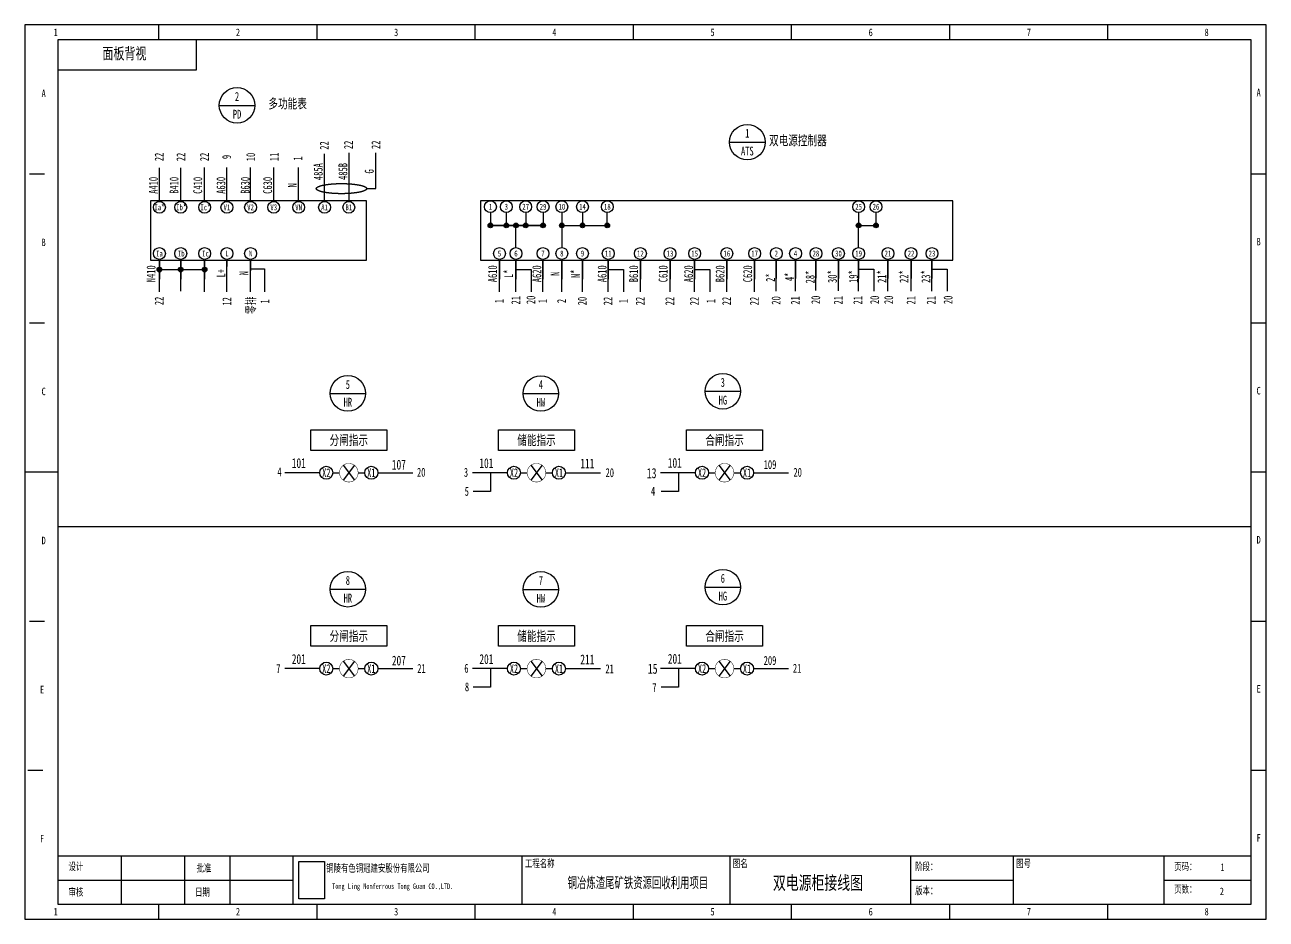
# Model space of a CAD drawing. Header units: millimetres. Extents: x 401220 to 2750366, y -101310 to 943175.
# Drawn here: x 1247990 to 1312355, y 174653 to 221053 of the extents above; entities that cross this region are included whole.
import ezdxf
from ezdxf.enums import TextEntityAlignment as Align

# ---------------------------------------------------------------- set-up
doc = ezdxf.new("R2010")
doc.units = ezdxf.units.MM
doc.linetypes.add('事故照明', pattern=[800, 600, 0, -200, 0])
doc.layers.add('SW', color=8, linetype='Continuous', lineweight=20)
doc.styles.add('IDQSTYLE', font='NSimSun.ttf', dxfattribs={"width": 0.7})
doc.styles.add('标准', font='NSimSun.ttf', dxfattribs={"width": 0.667})

msp = doc.modelspace()

# ---------------------------------------------------------------- hatches: boundary and pattern name
h = msp.add_hatch(color=256)
h.dxf.hatch_style = 1
h.paths.add_polyline_path([(1272252.14255, 210646.74293, 0.4142135624), (1272131.80519, 210767.08029), (1272131.80519, 210526.40557, 0.4142135624)])
h.paths.add_polyline_path([(1272131.80519, 210767.08029, 0.4142135624), (1272011.46783, 210646.74293, 0.4142135624), (1272131.80519, 210526.40557)])
h = msp.add_hatch(color=256)
h.dxf.hatch_style = 1
h.paths.add_polyline_path([(1273075.51944, 210646.74293, 0.4142135624), (1272955.18208, 210767.08029), (1272955.18208, 210526.40557, 0.4142135624)])
h.paths.add_polyline_path([(1272955.18208, 210767.08029, 0.4142135624), (1272834.84472, 210646.74293, 0.4142135624), (1272955.18208, 210526.40557)])
h = msp.add_hatch(color=256)
h.dxf.hatch_style = 1
h.paths.add_polyline_path([(1273575.9041, 210646.74293, 0.4142135624), (1273455.56674, 210767.08029), (1273455.56674, 210526.40557, 0.4142135624)])
h.paths.add_polyline_path([(1273455.56674, 210767.08029, 0.4142135624), (1273335.22938, 210646.74293, 0.4142135624), (1273455.56674, 210526.40557)])
h = msp.add_hatch(color=256)
h.dxf.hatch_style = 1
h.paths.add_polyline_path([(1274080.65089, 210646.74293, 0.4142135624), (1273960.31353, 210767.08029), (1273960.31353, 210526.40557, 0.4142135624)])
h.paths.add_polyline_path([(1273960.31353, 210767.08029, 0.4142135624), (1273839.97617, 210646.74293, 0.4142135624), (1273960.31353, 210526.40557)])
h = msp.add_hatch(color=256)
h.dxf.hatch_style = 1
h.paths.add_polyline_path([(1274982.39052, 210646.74293, 0.4142135624), (1274862.05316, 210767.08029), (1274862.05316, 210526.40557, 0.4142135624)])
h.paths.add_polyline_path([(1274862.05316, 210767.08029, 0.4142135624), (1274741.7158, 210646.74293, 0.4142135624), (1274862.05316, 210526.40557)])
h = msp.add_hatch(color=256)
h.dxf.hatch_style = 1
h.paths.add_polyline_path([(1275955.01856, 210646.74293, 0.4142135624), (1275834.6812, 210767.08029), (1275834.6812, 210526.40557, 0.4142135624)])
h.paths.add_polyline_path([(1275834.6812, 210767.08029, 0.4142135624), (1275714.34384, 210646.74293, 0.4142135624), (1275834.6812, 210526.40557)])
h = msp.add_hatch(color=256)
h.dxf.hatch_style = 1
h.paths.add_polyline_path([(1277024.80321, 210646.74293, 0.4142135624), (1276904.46585, 210767.08029), (1276904.46585, 210526.40557, 0.4142135624)])
h.paths.add_polyline_path([(1276904.46585, 210767.08029, 0.4142135624), (1276784.1285, 210646.74293, 0.4142135624), (1276904.46585, 210526.40557)])
h = msp.add_hatch(color=256)
h.dxf.hatch_style = 1
h.paths.add_polyline_path([(1278306.58528, 210646.74293, 0.4142135624), (1278186.24792, 210767.08029), (1278186.24792, 210526.40557, 0.4142135624)])
h.paths.add_polyline_path([(1278186.24792, 210767.08029, 0.4142135624), (1278065.91056, 210646.74293, 0.4142135624), (1278186.24792, 210526.40557)])
h = msp.add_hatch(color=256)
h.dxf.hatch_style = 1
h.paths.add_polyline_path([(1291342.18921, 210646.74293, 0.4142135624), (1291221.85185, 210767.08029), (1291221.85185, 210526.40557, 0.4142135624)])
h.paths.add_polyline_path([(1291221.85185, 210767.08029, 0.4142135624), (1291101.51449, 210646.74293, 0.4142135624), (1291221.85185, 210526.40557)])
h = msp.add_hatch(color=256)
h.dxf.hatch_style = 1
h.paths.add_polyline_path([(1292243.92885, 210646.74293, 0.4142135624), (1292123.59149, 210767.08029), (1292123.59149, 210526.40557, 0.4142135624)])
h.paths.add_polyline_path([(1292123.59149, 210767.08029, 0.4142135624), (1292003.25413, 210646.74293, 0.4142135624), (1292123.59149, 210526.40557)])
h = msp.add_hatch(color=256)
h.dxf.hatch_style = 1
h.paths.add_polyline_path([(1254969.71474, 208472.60505), (1254969.71474, 208231.93034, 0.4142135624), (1255090.0521, 208352.26769, 0.4142135624)])
h.paths.add_polyline_path([(1254969.71474, 208472.60505, 0.4142135624), (1254849.37738, 208352.26769, 0.4142135624), (1254969.71474, 208231.93034)])
h = msp.add_hatch(color=256)
h.dxf.hatch_style = 1
h.paths.add_polyline_path([(1256195.24486, 208352.26769, 0.4142135624), (1256074.9075, 208472.60505), (1256074.9075, 208231.93034, 0.4142135624)])
h.paths.add_polyline_path([(1256074.9075, 208472.60505, 0.4142135624), (1255954.57014, 208352.26769, 0.4142135624), (1256074.9075, 208231.93034)])
h = msp.add_hatch(color=256)
h.dxf.hatch_style = 1
h.paths.add_polyline_path([(1257432.62361, 208352.26769, 0.4142135624), (1257312.28625, 208472.60505), (1257312.28625, 208231.93034, 0.4142135624)])
h.paths.add_polyline_path([(1257312.28625, 208472.60505, 0.4142135624), (1257191.94889, 208352.26769, 0.4142135624), (1257312.28625, 208231.93034)])

# ---------------------------------------------------------------- linework, layer by layer
at = {"ltscale": 4}
for p, q in [((1254941.65273, 220271.63289), (1254941.65273, 221052.77035)), ((1263143.59608, 220271.63289), (1263143.59608, 221052.77035)), ((1271345.53943, 220271.63289), (1271345.53943, 221052.77035)), ((1279547.48278, 220271.63289), (1279547.48278, 221052.77035)), ((1287749.42613, 220271.63289), (1287749.42613, 221052.77035)), ((1295951.36948, 220271.63289), (1295951.36948, 221052.77035)), ((1304153.31283, 220271.63289), (1304153.31283, 221052.77035)), ((1256894.49639, 218709.35797), (1256894.49639, 220271.63289)), ((1249708.03174, 218709.35797), (1256894.49639, 218709.35797)), ((1248223.87056, 213319.50948), (1249005.00802, 213319.50948)), ((1311574.11872, 213319.50948), (1312355.25618, 213319.50948)), ((1248223.87056, 205586.24861), (1249005.00802, 205586.24861)), ((1311574.11872, 205586.24861), (1312355.25618, 205586.24861)), ((1247989.52932, 197852.98774), (1249708.03174, 197852.98774)), ((1311574.11872, 197852.98774), (1312355.25618, 197852.98774)), ((1248223.87056, 190119.72686), (1249005.00802, 190119.72686)), ((1311574.11872, 190119.72686), (1312355.25618, 190119.72686)), ((1248145.75681, 182386.46599), (1248926.89427, 182386.46599)), ((1311574.11872, 182386.46599), (1312355.25618, 182386.46599)), ((1249708.03174, 177933.98246), (1311574.11872, 177933.98246)), ((1252988.80908, 177933.98246), (1252988.80908, 175434.34258)), ((1256269.58642, 177933.98246), (1256269.58642, 175434.34258)), ((1258612.9988, 177933.98246), (1258612.9988, 175434.34258)), ((1261893.77614, 177933.98246), (1261893.77614, 175434.34258)), ((1273767.06556, 177933.98246), (1273767.06556, 175434.34258)), ((1284546.76254, 177933.98246), (1284546.76254, 175434.34258)), ((1293920.41208, 177933.98246), (1293920.41208, 175434.34258)), ((1299232.14682, 177933.98246), (1299232.14682, 175434.34258)), ((1307043.52144, 177933.98246), (1307043.52144, 175434.34258)), ((1249708.03174, 176684.16252), (1261893.77614, 176684.16252)), ((1293920.41208, 176684.16252), (1299232.14682, 176684.16252)), ((1307043.52144, 176684.16252), (1311574.11872, 176684.16252)), ((1254941.65273, 174653.20512), (1254941.65273, 175434.34258)), ((1263143.59608, 174653.20512), (1263143.59608, 175434.34258)), ((1271345.53943, 174653.20512), (1271345.53943, 175434.34258)), ((1279547.48278, 174653.20512), (1279547.48278, 175434.34258)), ((1287749.42613, 174653.20512), (1287749.42613, 175434.34258)), ((1295951.36948, 174653.20512), (1295951.36948, 175434.34258)), ((1304153.31283, 174653.20512), (1304153.31283, 175434.34258))]:
    msp.add_line(p, q, dxfattribs=at)
for p, q in [((1258072.34819, 216875.32171), (1259915.69467, 216875.32171)), ((1263532.06002, 212877.19263), (1263532.06002, 214366.64745)), ((1264803.39142, 212915.59568), (1264803.39142, 214405.0505)), ((1266182.74628, 212554.17652), (1266182.74628, 214405.0505)), ((1284531.60118, 214964.31944), (1286374.94766, 214964.31944)), ((1254969.71474, 212137.55428), (1254969.71474, 213627.0091)), ((1254969.71474, 211922.89811), (1254969.71474, 213412.35293)), ((1256074.9075, 212137.55428), (1256074.9075, 213627.0091)), ((1256074.9075, 211922.89811), (1256074.9075, 213412.35293)), ((1257312.28625, 212168.27672), (1257312.28625, 213657.73154)), ((1257312.28625, 211953.62055), (1257312.28625, 213443.07537)), ((1258467.10376, 212168.27672), (1258467.10376, 213657.73154)), ((1258467.10376, 211953.62055), (1258467.10376, 213443.07537)), ((1259693.94376, 212168.27672), (1259693.94376, 213657.73154)), ((1259693.94376, 211953.62055), (1259693.94376, 213443.07537)), ((1260895.29412, 212168.27672), (1260895.29412, 213657.73154)), ((1260895.29412, 211953.62055), (1260895.29412, 213443.07537)), ((1262185.85246, 212168.27672), (1262185.85246, 213657.73154)), ((1262185.85246, 211922.89811), (1262185.85246, 213412.35293)), ((1263532.06002, 211922.89811), (1263532.06002, 213412.35293)), ((1264803.39142, 211961.30116), (1264803.39142, 213450.75598)), ((1256074.9075, 211922.89811), (1256074.9075, 212919.67065)), ((1257312.28625, 211953.62055), (1257312.28625, 212950.39309)), ((1257312.28625, 211922.89811), (1257312.28625, 212919.67065)), ((1258467.10376, 211953.62055), (1258467.10376, 212950.39309)), ((1258467.10376, 211922.89811), (1258467.10376, 212919.67065)), ((1259693.94376, 211953.62055), (1259693.94376, 212950.39309)), ((1259693.94376, 211922.89811), (1259693.94376, 212919.67065)), ((1260895.29412, 211953.62055), (1260895.29412, 212950.39309)), ((1260895.29412, 211922.89811), (1260895.29412, 212919.67065)), ((1262185.85246, 211922.89811), (1262185.85246, 212919.67065)), ((1262185.85246, 211922.89811), (1262185.85246, 212482.72926)), ((1263532.06002, 211922.89811), (1263532.06002, 212919.67065)), ((1263532.06002, 211944.40382), (1263532.06002, 212504.23497)), ((1264803.39142, 211961.30116), (1264803.39142, 212958.0737)), ((1264803.39142, 211930.57872), (1264803.39142, 212490.40987)), ((1265716.84051, 212554.17652), (1266182.74628, 212554.17652)), ((1272131.80519, 211309.1171), (1272131.80519, 210646.74293)), ((1272955.18208, 211309.1171), (1272955.18208, 210646.74293)), ((1273960.31353, 211309.1171), (1273960.31353, 210646.74293)), ((1274862.05316, 211309.1171), (1274862.05316, 210646.74293)), ((1275834.6812, 211308.44928), (1275834.6812, 209495.82524)), ((1276904.46585, 211308.44928), (1276904.46585, 210646.74293)), ((1278186.24792, 210646.74293), (1278192.10554, 211308.44928)), ((1291221.85185, 211309.1171), (1291221.85185, 210646.74293)), ((1292123.59149, 211309.1171), (1292123.59149, 210646.74293)), ((1272131.80519, 210646.74293), (1274862.05316, 210646.74293)), ((1274862.05316, 210646.74293), (1272131.80519, 210646.74293)), ((1273455.56674, 209495.82524), (1273455.56674, 210646.74293)), ((1275834.6812, 210646.74293), (1278269.68508, 210646.74293)), ((1278142.3351, 210646.74293), (1278186.24792, 210646.74293)), ((1291221.85185, 209495.82524), (1291221.85185, 210646.74293)), ((1291221.85185, 210646.74293), (1292123.59149, 210646.74293)), ((1254969.71474, 208850.65397), (1254969.71474, 207853.88142)), ((1254969.71474, 207361.19915), (1254969.71474, 208850.65397)), ((1254969.71474, 207200.98624), (1254969.71474, 208690.44106)), ((1256074.9075, 207391.92159), (1256074.9075, 208881.37641)), ((1256074.9075, 208850.65397), (1256074.9075, 207853.88142)), ((1256074.9075, 207231.70868), (1256074.9075, 208721.1635)), ((1257312.28625, 208850.65397), (1257312.28625, 207853.88142)), ((1257312.28625, 207361.19915), (1257312.28625, 208850.65397)), ((1257312.28625, 207200.98624), (1257312.28625, 208690.44106)), ((1258467.10376, 208850.65397), (1258467.10376, 208509.29351)), ((1258467.10376, 207361.19915), (1258467.10376, 208850.65397)), ((1258467.10376, 207200.98624), (1258467.10376, 208690.44106)), ((1259693.94376, 208850.65397), (1259693.94376, 208290.82281)), ((1259693.94376, 207361.19915), (1259693.94376, 208850.65397)), ((1259693.94376, 207200.98624), (1259693.94376, 208690.44106)), ((1272601.18112, 208850.65397), (1272601.18112, 207853.88142)), ((1272601.18112, 207361.19915), (1272601.18112, 208850.65397)), ((1272601.18112, 207200.98624), (1272601.18112, 208690.44106)), ((1273455.56674, 208850.65397), (1273455.56674, 207853.88142)), ((1273455.56674, 207361.19915), (1273455.56674, 208850.65397)), ((1273455.56674, 207200.98624), (1273455.56674, 208690.44106)), ((1274854.07591, 208850.65397), (1274854.07591, 207853.88142)), ((1274854.07591, 207361.19915), (1274854.07591, 208850.65397)), ((1274854.07591, 207200.98624), (1274854.07591, 208690.44106)), ((1275834.6812, 208850.65397), (1275834.6812, 207853.88142)), ((1275834.6812, 207361.19915), (1275834.6812, 208850.65397)), ((1275834.6812, 207200.98624), (1275834.6812, 208690.44106)), ((1276904.46585, 208850.65397), (1276904.46585, 207853.88142)), ((1276904.46585, 207361.19915), (1276904.46585, 208850.65397)), ((1276904.46585, 207200.98624), (1276904.46585, 208690.44106)), ((1278239.34744, 208850.65397), (1278239.34744, 207853.88142)), ((1278239.34744, 207361.19915), (1278239.34744, 208850.65397)), ((1278239.34744, 207200.98624), (1278239.34744, 208690.44106)), ((1279909.3388, 208850.65397), (1279909.3388, 207853.88142)), ((1279909.3388, 207361.19915), (1279909.3388, 208850.65397)), ((1279909.3388, 207200.98624), (1279909.3388, 208690.44106)), ((1281444.7136, 208850.65397), (1281444.7136, 207853.88142)), ((1281444.7136, 207361.19915), (1281444.7136, 208850.65397)), ((1281444.7136, 207200.98624), (1281444.7136, 208690.44106)), ((1282721.41466, 208850.65397), (1282721.41466, 207853.88142)), ((1282721.41466, 207361.19915), (1282721.41466, 208850.65397)), ((1282721.41466, 207200.98624), (1282721.41466, 208690.44106)), ((1284391.40602, 208850.65397), (1284391.40602, 207853.88142)), ((1284391.40602, 207361.19915), (1284391.40602, 208850.65397)), ((1284391.40602, 207200.98624), (1284391.40602, 208690.44106)), ((1285829.03225, 208850.65397), (1285829.03225, 207853.88142)), ((1285829.03225, 207361.19915), (1285829.03225, 208850.65397)), ((1285829.03225, 207200.98624), (1285829.03225, 208690.44106)), ((1286955.76243, 208881.37641), (1286955.76243, 207884.60386)), ((1286955.76243, 207391.92159), (1286955.76243, 208881.37641)), ((1286955.76243, 207231.70868), (1286955.76243, 208721.1635)), ((1287952.90923, 208881.37641), (1287952.90923, 207884.60386)), ((1287952.90923, 207391.92159), (1287952.90923, 208881.37641)), ((1287952.90923, 207231.70868), (1287952.90923, 208721.1635)), ((1289012.73402, 208912.11468), (1289012.73402, 207915.34214)), ((1289012.73402, 207422.65986), (1289012.73402, 208912.11468)), ((1289012.73402, 207262.44696), (1289012.73402, 208751.90178)), ((1290177.41122, 208893.4288), (1290177.41122, 207896.65626)), ((1290177.41122, 207403.97398), (1290177.41122, 208893.4288)), ((1290177.41122, 207243.76107), (1290177.41122, 208733.2159)), ((1291221.85185, 208881.37641), (1291221.85185, 207884.60386)), ((1291221.85185, 207391.92159), (1291221.85185, 208881.37641)), ((1291221.85185, 207231.70868), (1291221.85185, 208721.1635)), ((1292742.68358, 208881.37641), (1292742.68358, 207884.60386)), ((1292742.68358, 207391.92159), (1292742.68358, 208881.37641)), ((1292742.68358, 207231.70868), (1292742.68358, 208721.1635)), ((1293940.80836, 208881.37641), (1293940.80836, 207884.60386)), ((1293940.80836, 207391.92159), (1293940.80836, 208881.37641)), ((1293940.80836, 207231.70868), (1293940.80836, 208721.1635)), ((1295027.76851, 208881.37641), (1295027.76851, 207884.60386)), ((1295027.76851, 207391.92159), (1295027.76851, 208881.37641)), ((1295027.76851, 207231.70868), (1295027.76851, 208721.1635)), ((1254969.71474, 208352.26769), (1257312.28625, 208352.26769)), ((1259693.94376, 208385.91814), (1260421.42516, 208385.91814)), ((1260421.42516, 208385.91814), (1260421.42516, 207200.98624)), ((1273455.56674, 208352.26769), (1274244.28373, 208352.26769)), ((1274244.28373, 208352.26769), (1274244.28373, 207200.98624)), ((1278239.34744, 208352.26769), (1279028.06443, 208352.26769)), ((1279028.06443, 208352.26769), (1279028.06443, 207200.98624)), ((1282721.41466, 208352.26769), (1283510.13165, 208352.26769)), ((1283510.13165, 208352.26769), (1283510.13165, 207200.98624)), ((1291221.85185, 208382.99014), (1292010.56885, 208382.99014)), ((1292010.56885, 208382.99014), (1292010.56885, 207231.70868)), ((1295027.76851, 208382.99014), (1295816.48551, 208382.99014)), ((1295816.48551, 208382.99014), (1295816.48551, 207231.70868)), ((1263816.79819, 201933.75914), (1265660.14467, 201933.75914)), ((1273823.64438, 201926.1011), (1275666.99086, 201926.1011)), ((1283259.82069, 202039.95639), (1285103.16717, 202039.95639)), ((1262823.27421, 200046.49878), (1266757.20483, 200046.49878)), ((1262823.27421, 198974.55963), (1262823.27421, 200046.49878)), ((1266757.20483, 200046.49878), (1266757.20483, 198974.55963)), ((1272553.13837, 200046.49878), (1276487.069, 200046.49878)), ((1272553.13837, 198974.55963), (1272553.13837, 200046.49878)), ((1276487.069, 200046.49878), (1276487.069, 198974.55963)), ((1282304.21722, 200046.49878), (1286238.14784, 200046.49878)), ((1282304.21722, 198974.55963), (1282304.21722, 200046.49878)), ((1286238.14784, 200046.49878), (1286238.14784, 198974.55963)), ((1266757.20483, 198974.55963), (1262823.27421, 198974.55963)), ((1276487.069, 198974.55963), (1272553.13837, 198974.55963)), ((1286238.14784, 198974.55963), (1282304.21722, 198974.55963)), ((1263284.38726, 197815.1119), (1261477.36454, 197815.1119)), ((1263960.51528, 197815.11202), (1264186.39333, 197815.11208)), ((1264186.39333, 197815.11208), (1264306.86151, 197815.11208)), ((1264499.6106, 198200.61026), (1265077.85787, 197429.6139)), ((1265270.60696, 197815.11208), (1265391.07514, 197815.11208)), ((1265391.07514, 197815.11208), (1265616.95277, 197815.11202)), ((1266296.09178, 197815.1119), (1268103.1145, 197815.1119)), ((1273014.25142, 197815.1119), (1271207.22871, 197815.1119)), ((1272129.59992, 197815.1119), (1272129.59992, 196848.64412)), ((1273690.37945, 197815.11202), (1273916.25749, 197815.11208)), ((1273916.25749, 197815.11208), (1274036.72567, 197815.11208)), ((1274229.47476, 198200.61026), (1274807.72203, 197429.6139)), ((1275000.47112, 197815.11208), (1275120.9393, 197815.11208)), ((1275120.9393, 197815.11208), (1275346.81694, 197815.11202)), ((1276025.95595, 197815.1119), (1277832.97866, 197815.1119)), ((1282765.33027, 197815.1119), (1280958.30755, 197815.1119)), ((1281880.67877, 197815.1119), (1281880.67877, 196848.64412)), ((1283441.45829, 197815.11202), (1283667.33634, 197815.11208)), ((1283667.33634, 197815.11208), (1283787.80452, 197815.11208)), ((1283980.55361, 198200.61026), (1284558.80088, 197429.6139)), ((1284751.54997, 197815.11208), (1284872.01815, 197815.11208)), ((1284872.01815, 197815.11208), (1285097.89578, 197815.11202)), ((1285777.03479, 197815.1119), (1287584.05751, 197815.1119)), ((1272129.59992, 196848.64412), (1271229.18178, 196848.64412)), ((1281880.67877, 196848.64412), (1280980.26063, 196848.64412)), ((1249708.03174, 195022.48846), (1311574.11872, 195022.48846)), ((1283259.82069, 191876.60939), (1285103.16717, 191876.60939)), ((1263816.79819, 191770.41215), (1265660.14467, 191770.41215)), ((1273823.64438, 191762.7541), (1275666.99086, 191762.7541)), ((1262823.27421, 189883.15178), (1266757.20483, 189883.15178)), ((1262823.27421, 188811.21263), (1262823.27421, 189883.15178)), ((1266757.20483, 189883.15178), (1266757.20483, 188811.21263)), ((1272553.13837, 189883.15178), (1276487.069, 189883.15178)), ((1272553.13837, 188811.21263), (1272553.13837, 189883.15178)), ((1276487.069, 189883.15178), (1276487.069, 188811.21263)), ((1282304.21722, 189883.15178), (1286238.14784, 189883.15178)), ((1282304.21722, 188811.21263), (1282304.21722, 189883.15178)), ((1286238.14784, 189883.15178), (1286238.14784, 188811.21263)), ((1266757.20483, 188811.21263), (1262823.27421, 188811.21263)), ((1276487.069, 188811.21263), (1272553.13837, 188811.21263)), ((1286238.14784, 188811.21263), (1282304.21722, 188811.21263)), ((1264499.6106, 188037.26326), (1265077.85787, 187266.2669)), ((1274229.47476, 188037.26326), (1274807.72203, 187266.2669)), ((1283980.55361, 188037.26326), (1284558.80088, 187266.2669)), ((1263284.38726, 187651.76491), (1261477.36454, 187651.76491)), ((1263960.51528, 187651.76502), (1264186.39333, 187651.76508)), ((1264186.39333, 187651.76508), (1264306.86151, 187651.76508)), ((1265270.60696, 187651.76508), (1265391.07514, 187651.76508)), ((1265391.07514, 187651.76508), (1265616.95277, 187651.76502)), ((1266296.09178, 187651.76491), (1268103.1145, 187651.76491)), ((1273014.25142, 187651.76491), (1271207.22871, 187651.76491)), ((1272129.59992, 187651.76491), (1272129.59992, 186685.29713)), ((1273690.37945, 187651.76502), (1273916.25749, 187651.76508)), ((1273916.25749, 187651.76508), (1274036.72567, 187651.76508)), ((1275000.47112, 187651.76508), (1275120.9393, 187651.76508)), ((1275120.9393, 187651.76508), (1275346.81694, 187651.76502)), ((1276025.95595, 187651.76491), (1277832.97866, 187651.76491)), ((1282765.33027, 187651.76491), (1280958.30755, 187651.76491)), ((1281880.67877, 187651.76491), (1281880.67877, 186685.29713)), ((1283441.45829, 187651.76502), (1283667.33634, 187651.76508)), ((1283667.33634, 187651.76508), (1283787.80452, 187651.76508)), ((1284751.54997, 187651.76508), (1284872.01815, 187651.76508)), ((1284872.01815, 187651.76508), (1285097.89578, 187651.76502)), ((1285777.03479, 187651.76491), (1287584.05751, 187651.76491)), ((1272129.59992, 186685.29713), (1271229.18178, 186685.29713)), ((1281880.67877, 186685.29713), (1280980.26063, 186685.29713))]:
    msp.add_line(p, q)
for points in [[(1247989.52932, 174653.20512), (1312355.25618, 174653.20512), (1312355.25618, 221052.77035), (1247989.52932, 221052.77035)], [(1249708.03174, 175434.34258), (1311574.11872, 175434.34258), (1311574.11872, 220271.63289), (1249708.03174, 220271.63289)]]:
    msp.add_lwpolyline(points, close=True, dxfattribs=at)
for points in [[(1254508.87812, 211922.89811), (1254508.87812, 208850.65397), (1265707.72458, 208850.65397), (1265707.72458, 211922.89811)], [(1271612.10532, 211922.89811), (1271612.10532, 208850.65397), (1296102.88424, 208850.65397), (1296102.88424, 211922.89811)], [(1262199.40939, 177650.04085), (1263532.53653, 177650.04085), (1263532.53653, 175717.66543), (1262199.40939, 175717.66543)]]:
    msp.add_lwpolyline(points, close=True)
at = {"const_width": 24.09364}
for points in [[(1264306.86151, 197815.11208, 1), (1265270.60696, 197815.11208, 1)], [(1274036.72567, 197815.11208, 1), (1275000.47112, 197815.11208, 1)], [(1283787.80452, 197815.11208, 1), (1284751.54997, 197815.11208, 1)], [(1264306.86151, 187651.76508, 1), (1265270.60696, 187651.76508, 1)], [(1274036.72567, 187651.76508, 1), (1275000.47112, 187651.76508, 1)], [(1283787.80452, 187651.76508, 1), (1284751.54997, 187651.76508, 1)]]:
    msp.add_lwpolyline(points, format="xyb", close=True, dxfattribs=at)
for points in [[(1265077.85787, 198200.61026), (1264499.6106, 197429.6139)], [(1274807.72203, 198200.61026), (1274229.47476, 197429.6139)], [(1284558.80088, 198200.61026), (1283980.55361, 197429.6139)], [(1265077.85787, 188037.26326), (1264499.6106, 187266.2669)], [(1274807.72203, 188037.26326), (1274229.47476, 187266.2669)], [(1284558.80088, 188037.26326), (1283980.55361, 187266.2669)]]:
    msp.add_lwpolyline(points)
for centre, radius in [((1258994.02143, 216875.32171), 921.67324), ((1285453.27442, 214964.31944), 921.67324), ((1254969.71474, 211584.95125), 307.22441), ((1256074.9075, 211584.95125), 307.22441), ((1257312.28625, 211584.95125), 307.22441), ((1258467.10376, 211584.95125), 307.22441), ((1259693.94376, 211584.95125), 307.22441), ((1260895.29412, 211584.95125), 307.22441), ((1262185.85246, 211584.95125), 307.22441), ((1263532.06002, 211584.95125), 307.22441), ((1264788.0302, 211584.95125), 307.22441), ((1272131.80519, 211616.34151), 307.22441), ((1272955.18208, 211616.34151), 307.22441), ((1273960.31353, 211616.34151), 307.22441), ((1274862.05316, 211616.34151), 307.22441), ((1275834.6812, 211615.67369), 307.22441), ((1276904.46585, 211615.67369), 307.22441), ((1278192.10554, 211615.67369), 307.22441), ((1291221.85185, 211616.34151), 307.22441), ((1292123.59149, 211616.34151), 307.22441), ((1272131.80519, 210646.74293), 120.33736), ((1272955.18208, 210646.74293), 120.33736), ((1273455.56674, 210646.74293), 120.33736), ((1273960.31353, 210646.74293), 120.33736), ((1274862.05316, 210646.74293), 120.33736), ((1275834.6812, 210646.74293), 120.33736), ((1276904.46585, 210646.74293), 120.33736), ((1278186.24792, 210646.74293), 120.33736), ((1291221.85185, 210646.74293), 120.33736), ((1292123.59149, 210646.74293), 120.33736), ((1254969.71474, 209188.60082), 307.22441), ((1256074.9075, 209188.60082), 307.22441), ((1257312.28625, 209188.60082), 307.22441), ((1258467.10376, 209188.60082), 307.22441), ((1259693.94376, 209188.60082), 307.22441), ((1272601.18112, 209188.60082), 307.22441), ((1273455.56674, 209188.60082), 307.22441), ((1274854.07591, 209188.60082), 307.22441), ((1275834.6812, 209188.60082), 307.22441), ((1276904.46585, 209188.60082), 307.22441), ((1278239.34744, 209188.60082), 307.22441), ((1279909.3388, 209188.60082), 307.22441), ((1281444.7136, 209188.60082), 307.22441), ((1282721.41466, 209188.60082), 307.22441), ((1284391.40602, 209188.60082), 307.22441), ((1285829.03225, 209188.60082), 307.22441), ((1286955.76243, 209188.60082), 307.22441), ((1287952.90923, 209188.60082), 307.22441), ((1289009.61501, 209188.60082), 307.22441), ((1290177.41122, 209188.60082), 307.22441), ((1291221.85185, 209188.60082), 307.22441), ((1292742.68358, 209188.60082), 307.22441), ((1293940.80836, 209188.60082), 307.22441), ((1295027.76851, 209188.60082), 307.22441), ((1254969.71474, 208352.26769), 120.33736), ((1256074.9075, 208352.26769), 120.33736), ((1257312.28625, 208352.26769), 120.33736), ((1264738.47143, 201933.75914), 921.67324), ((1274745.31762, 201926.1011), 921.67324), ((1284181.49393, 202039.95639), 921.67324), ((1263621.69853, 197815.11202), 338.81676), ((1265955.76953, 197815.11202), 338.81676), ((1273351.56269, 197815.11202), 338.81676), ((1275685.6337, 197815.11202), 338.81676), ((1283102.64154, 197815.11202), 338.81676), ((1285436.71254, 197815.11202), 338.81676), ((1264738.47143, 191770.41215), 921.67324), ((1274745.31762, 191762.7541), 921.67324), ((1284181.49393, 191876.60939), 921.67324), ((1263621.69853, 187651.76502), 338.81676), ((1265955.76953, 187651.76502), 338.81676), ((1273351.56269, 187651.76502), 338.81676), ((1275685.6337, 187651.76502), 338.81676), ((1283102.64154, 187651.76502), 338.81676), ((1285436.71254, 187651.76502), 338.81676)]:
    msp.add_circle(centre, radius)
at = {"linetype": '事故照明'}
msp.add_ellipse((1264410.2572, 212554.17652), major_axis=(1306.58331, 0), ratio=0.2014134922, dxfattribs=at)
for p in [(1264788.73423, 197815.11208), (1274518.5984, 197815.11208), (1284269.67724, 197815.11208), (1264788.73423, 187651.76508), (1274518.5984, 187651.76508), (1284269.67724, 187651.76508)]:
    msp.add_point(p)

# ---------------------------------------------------------------- texts
at = {"style": 'IDQSTYLE', "width": 0.7}
for s, p in [('1', (1249590.86112, 220349.74664)), ('2', (1259042.62441, 220349.74664)), ('3', (1267244.56776, 220349.74664)), ('4', (1275446.51111, 220349.74664)), ('5', (1283648.45445, 220349.74664)), ('6', (1291850.3978, 220349.74664)), ('7', (1300052.34115, 220349.74664)), ('8', (1309269.7632, 220349.74664)), ('A', (1248965.95115, 217186.13992)), ('A', (1311964.68745, 217225.19679)), ('B', (1248965.95115, 209452.87905)), ('B', (1311964.68745, 209491.93592)), ('C', (1248965.95115, 201719.61817)), ('C', (1311964.68745, 201758.67505)), ('D', (1248965.95115, 193986.3573)), ('D', (1311964.68745, 194025.41417)), ('E', (1248887.8374, 186253.09643)), ('E', (1311964.68745, 186292.1533)), ('F', (1248887.8374, 178519.83556)), ('F', (1311964.68745, 178558.89243)), ('1', (1249590.86112, 174731.31887)), ('2', (1259042.62441, 174731.31887)), ('3', (1267244.56776, 174731.31887)), ('4', (1275446.51111, 174731.31887)), ('5', (1283648.45445, 174731.31887)), ('6', (1291850.3978, 174731.31887)), ('7', (1300052.34115, 174731.31887)), ('8', (1309269.7632, 174731.31887))]:
    msp.add_text(s, height=391.34987, dxfattribs=at).set_placement(p, align=Align.BOTTOM_CENTER)
msp.add_text('面板背视', height=599.087607, dxfattribs=at).set_placement((1253154.39268, 219578.26471), align=Align.MIDDLE)
for s, height, p in [('2', 460.83662, (1258994.02143, 217336.15833)), ('多功能表', 508.225139, (1261615.96214, 216968.94)), ('PD', 460.836621, (1258994.02143, 216414.48508)), ('1', 460.83662, (1285453.27442, 215425.15606)), ('双电源控制器', 508.225139, (1288075.21513, 215057.93773)), ('ATS', 460.836621, (1285453.27442, 214503.48282)), ('Ia*', 307.224414, (1254969.71474, 211584.95125)), ('Ib*', 307.224414, (1256099.41377, 211584.95125)), ('Ic*', 307.224414, (1257356.52092, 211584.95125)), ('3', 307.22441, (1272955.18208, 211616.34151)), ('27', 307.224414, (1273960.31353, 211616.34151)), ('29', 307.224414, (1274862.05316, 211616.34151)), ('10', 307.224414, (1275834.6812, 211615.67369)), ('18', 307.224414, (1278192.10554, 211615.67369)), ('25', 307.224414, (1291221.85185, 211616.34151)), ('26', 307.224414, (1292123.59149, 211616.34151)), ('V1', 307.224414, (1258467.10376, 211584.95125)), ('V2', 307.224414, (1259693.94376, 211584.95125)), ('V3', 307.224414, (1260895.29412, 211584.95125)), ('VN', 307.224414, (1262185.85246, 211584.95125)), ('A1', 307.224414, (1263532.06002, 211584.95125)), ('B1', 307.224414, (1264788.0302, 211584.95125)), ('1', 307.22441, (1272131.80519, 211616.34151)), ('14', 307.224414, (1276904.46585, 211615.67369)), ('Ia', 307.224414, (1254969.71474, 209188.60082)), ('Ib', 307.224414, (1256099.41377, 209188.60082)), ('Ic', 307.224414, (1257356.52092, 209188.60082)), ('L', 307.22441, (1258467.10376, 209188.60082)), ('N', 307.22441, (1259693.94376, 209188.60082)), ('5', 307.22441, (1272601.18112, 209188.60082)), ('6', 307.22441, (1273455.56674, 209188.60082)), ('7', 307.22441, (1274854.07591, 209188.60082)), ('8', 307.22441, (1275834.6812, 209188.60082)), ('9', 307.22441, (1276904.46585, 209188.60082)), ('11', 307.224414, (1278239.34744, 209188.60082)), ('12', 307.224414, (1279909.3388, 209188.60082)), ('13', 307.224414, (1281444.7136, 209188.60082)), ('15', 307.224414, (1282721.41466, 209188.60082)), ('16', 307.224414, (1284391.40602, 209188.60082)), ('17', 307.224414, (1285829.03225, 209188.60082)), ('2', 307.22441, (1286955.76243, 209188.60082)), ('4', 307.22441, (1287952.90923, 209188.60082)), ('28', 307.224414, (1289009.61501, 209188.60082)), ('30', 307.224414, (1290177.41122, 209188.60082)), ('19', 307.224414, (1291221.85185, 209188.60082)), ('21', 307.224414, (1292742.68358, 209188.60082)), ('22', 307.224414, (1293940.80836, 209188.60082)), ('23', 307.224414, (1295027.76851, 209188.60082)), ('5', 460.83662, (1264738.47143, 202394.59576)), ('4', 460.83662, (1274745.31762, 202386.93772)), ('3', 460.83662, (1284181.49393, 202500.79301)), ('HR', 460.836621, (1264738.47143, 201472.92252)), ('HW', 460.836621, (1274745.31762, 201465.26447)), ('HG', 460.836621, (1284181.49393, 201579.11977)), ('分闸指示', 508.225139, (1264790.23952, 199509.3941)), ('储能指示', 508.225139, (1274520.10368, 199509.3941)), ('合闸指示', 508.225139, (1284271.18253, 199509.3941)), ('101', 508.225139, (1262196.0977, 198314.48403)), ('107', 508.225139, (1267383.70228, 198233.94111)), ('101', 508.225139, (1271921.38196, 198311.1791)), ('111', 508.225139, (1277155.31731, 198293.99708)), ('101', 508.225139, (1281692.997, 198325.13159)), ('109', 460.836621, (1286629.76047, 198239.84948)), ('4', 460.83662, (1261192.44054, 197857.97329)), ('X2', 451.755679, (1263621.69853, 197815.11202)), ('X1', 451.755679, (1265955.76953, 197815.11202)), ('20', 460.836621, (1268543.30995, 197837.69548)), ('3', 460.83662, (1270865.02577, 197835.91654)), ('X2', 451.755679, (1273351.56269, 197815.11202)), ('X1', 451.755679, (1275685.6337, 197815.11202)), ('20', 460.836621, (1278320.53533, 197819.96421)), ('13', 527.048292, (1280490.50688, 197793.19197)), ('X2', 451.755679, (1283102.64154, 197815.11202)), ('X1', 451.755679, (1285436.71254, 197815.11202)), ('20', 460.836621, (1288062.64033, 197838.14854)), ('5', 460.83662, (1270906.00187, 196849.66059)), ('4', 460.83662, (1280564.99147, 196859.10637)), ('8', 460.83662, (1264738.47143, 192231.24877)), ('6', 460.83662, (1284181.49393, 192337.44601)), ('7', 460.83662, (1274745.31762, 192223.59072)), ('HR', 460.836621, (1264738.47143, 191309.57552)), ('HW', 460.836621, (1274745.31762, 191301.91748)), ('HG', 460.836621, (1284181.49393, 191415.77277)), ('分闸指示', 508.225139, (1264790.23952, 189346.0471)), ('储能指示', 508.225139, (1274520.10368, 189346.0471)), ('合闸指示', 508.225139, (1284271.18253, 189346.0471)), ('201', 508.225139, (1262196.0977, 188151.13703)), ('207', 508.225139, (1267383.70228, 188070.59411)), ('201', 508.225139, (1271921.38196, 188147.83211)), ('211', 508.225139, (1277155.31731, 188130.65008)), ('201', 508.225139, (1281692.997, 188161.7846)), ('209', 460.836621, (1286629.76047, 188076.50248)), ('7', 460.83662, (1261135.88085, 187649.76519)), ('X2', 451.755679, (1263621.69853, 187651.76502)), ('X1', 451.755679, (1265955.76953, 187651.76502)), ('21', 460.836621, (1268557.07585, 187662.57594)), ('6', 460.83662, (1270886.39684, 187669.91005)), ('X2', 451.755679, (1273351.56269, 187651.76502)), ('X1', 451.755679, (1275685.6337, 187651.76502)), ('21', 460.836621, (1278312.44018, 187643.76098)), ('15', 527.048292, (1280545.76395, 187647.72565)), ('X2', 451.755679, (1283102.64154, 187651.76502)), ('X1', 451.755679, (1285436.71254, 187651.76502)), ('21', 460.836621, (1288032.7501, 187668.38202)), ('8', 460.83662, (1270916.12109, 186708.34456)), ('7', 460.83662, (1280637.33122, 186669.56398))]:
    msp.add_text(s, height=height, dxfattribs=at).set_placement(p, align=Align.MIDDLE_CENTER)
for s, height, p in [('PMC-530A', 0.153612, (1258072.34819, 216875.32171)), ('PMC-530A', 0.153612, (1284531.60118, 214964.31944)), ('CJK22-DP AC220V', 0.1536122, (1263816.79819, 201933.75914)), ('CJK22-DP AC220V', 0.1536122, (1273823.64438, 201926.1011)), ('CJK22-DP AC220V', 0.1536122, (1283259.82069, 202039.95639)), ('CJK22-DP AC220V', 0.1536122, (1283259.82069, 191876.60939)), ('CJK22-DP AC220V', 0.1536122, (1263816.79819, 191770.41215)), ('CJK22-DP AC220V', 0.1536122, (1273823.64438, 191762.7541))]:
    msp.add_text(s, height=height, dxfattribs=at).set_placement(p, align=Align.MIDDLE_LEFT)
for s, height, p in [('22', 460.836621, (1263515.56785, 214791.10971)), ('22', 460.836621, (1264767.78282, 214822.39293)), ('22', 460.836621, (1266192.59569, 214827.5707)), ('22', 460.836621, (1254953.28853, 214196.71358)), ('22', 460.836621, (1256083.52478, 214196.71358)), ('22', 460.836621, (1257301.44877, 214196.71358)), ('10', 460.836621, (1259701.74845, 214196.71358)), ('11', 460.836621, (1260924.25601, 214196.71358)), ('9', 460.83662, (1258452.07673, 214196.71358)), ('1', 460.83662, (1262143.91208, 214121.216)), ('485A', 460.836621, (1263200.23375, 213435.0825)), ('485B', 460.836621, (1264481.88753, 213445.00781)), ('A410', 460.836621, (1254653.59683, 212725.27723)), ('B410', 460.836621, (1255726.14424, 212725.27723)), ('C410', 460.836621, (1256953.83544, 212725.27723)), ('A630', 460.836621, (1258158.67172, 212725.27723)), ('B630', 460.836621, (1259413.4185, 212725.27723)), ('C630', 460.836621, (1260578.54011, 212725.27723)), ('G', 460.83662, (1265849.24016, 213445.00781)), ('N', 460.83662, (1261857.8621, 212725.27723)), ('N410', 460.836621, (1254533.29838, 208137.48145)), ('A610', 460.836621, (1272240.81908, 208137.48145)), ('A620', 460.836621, (1274535.19872, 208137.48145)), ('A610', 460.836621, (1277920.47025, 208137.48145)), ('B610', 460.836621, (1279555.89131, 208137.48145)), ('C610', 460.836621, (1281084.35156, 208137.48145)), ('A620', 460.836621, (1282402.53747, 208137.48145)), ('B620', 460.836621, (1284037.95853, 208137.48145)), ('C620', 460.836621, (1285468.67021, 208137.48145)), ('L+', 460.836621, (1258158.67172, 208165.28414)), ('N', 460.83662, (1259347.5684, 208165.28414)), ('L*', 460.836621, (1273074.46269, 208137.48145)), ('N', 460.83662, (1275481.23371, 208137.48145)), ('N*', 460.836621, (1276544.10381, 208137.48145)), ('2*', 460.836621, (1286648.21465, 207937.99524)), ('4*', 460.836621, (1287639.41726, 207977.89294)), ('28*', 460.836621, (1288705.18624, 207968.73351)), ('30*', 460.836621, (1289863.91925, 207989.94533)), ('19*', 460.836621, (1290951.04347, 207989.94533)), ('21*', 460.836621, (1292430.56925, 207989.94533)), ('22*', 460.836621, (1293575.17487, 207989.94533)), ('23*', 460.836621, (1294709.879, 207989.94533)), ('22', 460.836621, (1254953.28853, 206727.02)), ('12', 460.836621, (1258464.51292, 206706.01409)), ('零排', 460.836621, (1259704.47867, 206503.28895)), ('1', 460.83662, (1260437.90332, 206706.01409)), ('1', 460.83662, (1272587.15114, 206721.98042)), ('21', 460.836621, (1273443.35052, 206764.75526)), ('21', 460.836621, (1273443.35052, 206764.75526)), ('20', 460.836621, (1274228.38382, 206783.44114)), ('1', 460.83662, (1274840.04592, 206721.98042)), ('2', 460.83662, (1275820.65121, 206721.98042)), ('20', 460.836621, (1276890.43587, 206721.98042)), ('22', 460.836621, (1278225.31745, 206721.98042)), ('1', 460.83662, (1279023.68669, 206721.98042)), ('22', 460.836621, (1279895.30881, 206721.98042)), ('22', 460.836621, (1281430.68361, 206721.98042)), ('22', 460.836621, (1282707.38467, 206721.98042)), ('1', 460.83662, (1283561.08106, 206721.98042)), ('22', 460.836621, (1284377.37603, 206721.98042)), ('22', 460.836621, (1285815.00227, 206721.98042)), ('20', 460.836621, (1286941.73244, 206752.70286)), ('21', 460.836621, (1287938.87924, 206752.70286)), ('20', 460.836621, (1288998.70403, 206783.44114)), ('21', 460.836621, (1290163.38123, 206764.75526)), ('21', 460.836621, (1291178.53786, 206764.75526)), ('21', 460.836621, (1291178.53786, 206764.75526)), ('20', 460.836621, (1292053.87424, 206783.44114)), ('20', 460.836621, (1292781.23883, 206783.44114)), ('21', 460.836621, (1293940.67096, 206764.75526)), ('21', 460.836621, (1293940.67096, 206764.75526)), ('21', 460.836621, (1294984.45452, 206764.75526)), ('21', 460.836621, (1294984.45452, 206764.75526)), ('20', 460.836621, (1295859.7909, 206783.44114))]:
    msp.add_text(s, height=height, rotation=90, dxfattribs=at).set_placement(p, align=Align.MIDDLE_CENTER)
for s, p in [('工程名称', (1273923.29305, 177230.95874)), ('图名', (1284702.99003, 177230.95874)), ('图号', (1299388.37431, 177230.95874)), ('设计', (1250254.82796, 177074.73125)), ('批准', (1256894.49639, 176996.6175)), ('阶段：', (1294154.75332, 177074.73125)), ('页码：', (1307590.31766, 177074.73125)), ('版本：', (1294154.75332, 175824.91131)), ('页数：', (1307590.31766, 175903.02506)), ('审核', (1250254.82796, 175746.79757)), ('日期', (1256816.38264, 175746.79757))]:
    msp.add_text(s, height=391.349868, dxfattribs=at).set_placement(p, align=Align.BOTTOM_LEFT)
for s, height, p in [('铜陵有色铜冠建安股份有限公司', 391.3498684, (1263613.98335, 177498.81426)), ('Tong Ling Nonferrous Tong Guan CO.,LTD.', 281.7719052, (1263926.43834, 176505.25116))]:
    msp.add_text(s, height=height, dxfattribs=at).set_placement(p, align=Align.TOP_LEFT)
for s, height, p in [('1', 391.34987, (1310089.95754, 177152.845)), ('双电源柜接线图', 697.83929, (1289116.06698, 176192.61575)), ('2', 391.34987, (1310058.73921, 175903.02506))]:
    msp.add_text(s, height=height, dxfattribs=at).set_placement(p, align=Align.CENTER)
at = {"layer": 'SW', "color": 4, "linetype": 'Continuous', "lineweight": 25, "style": '标准', "width": 0.62}
msp.add_text('铜冶炼渣尾矿铁资源回收利用项目', height=560, dxfattribs=at).set_placement((1279779.34923, 176271.19134), align=Align.CENTER)

doc.saveas('drawing.dxf')
